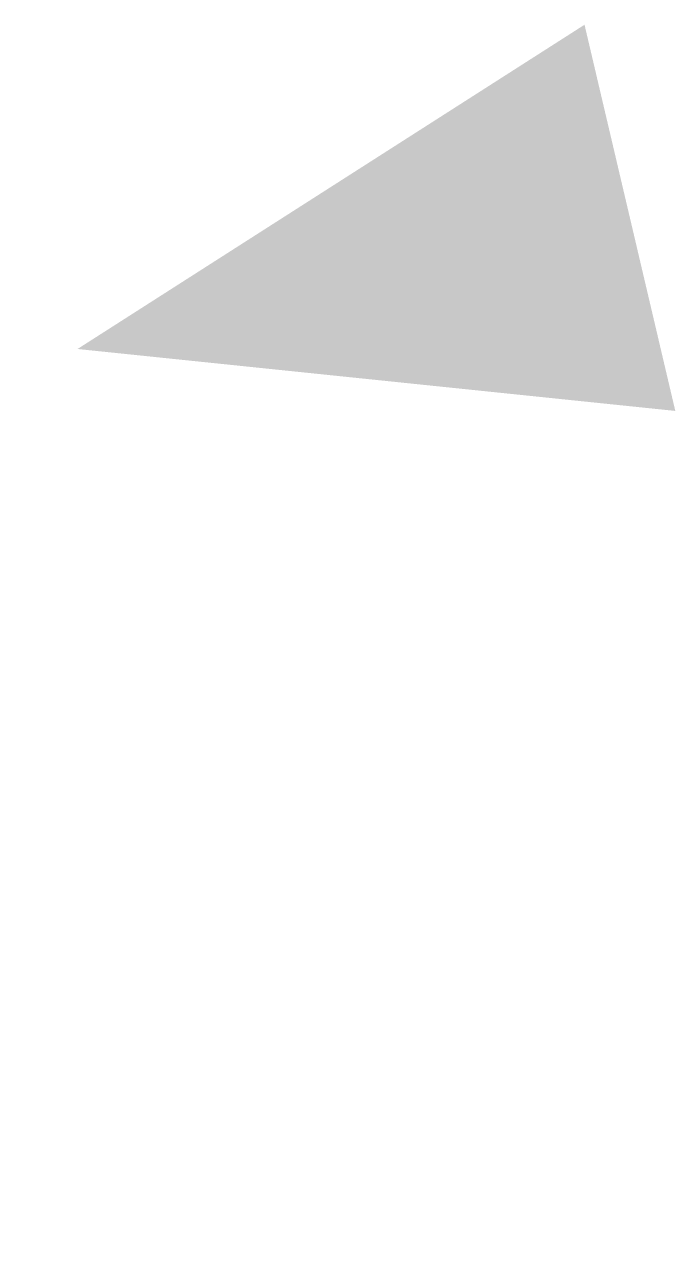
# Model space of a CAD drawing. Header units: metres. Extents: x 912 to 1393, y 476 to 584.
# Drawn here: x 1216.4338 to 1216.4885, y 497.4914 to 497.5953 of the extents above; entities that cross this region are included whole.
import ezdxf

# ---------------------------------------------------------------- set-up
doc = ezdxf.new("R2010")
doc.units = ezdxf.units.M

msp = doc.modelspace()

# ---------------------------------------------------------------- hatches: boundary and pattern name
at = {"true_color": 0x636466}
h = msp.add_hatch(color=251, dxfattribs=at)
h.dxf.hatch_style = 1
edge = h.paths.add_edge_path()
edge.add_line((1216.43822, 497.56803), (1216.48089, 497.59531))
edge.add_line((1216.48089, 497.59531), (1216.43822, 497.56803))
edge.add_line((1216.43822, 497.56803), (1216.48853, 497.56282))
edge.add_line((1216.48853, 497.56282), (1216.48089, 497.59531))
h = msp.add_hatch(color=251, dxfattribs=at)
h.dxf.hatch_style = 1
h.paths.add_polyline_path([(1216.43378, 497.49657), (1216.47644, 497.52385)], flags=0)
edge = h.paths.add_edge_path(flags=17)
edge.add_line((1216.43378, 497.49657), (1216.47644, 497.52385))
edge.add_line((1216.43378, 497.49657), (1216.48409, 497.49136))
edge.add_line((1216.48409, 497.49136), (1216.47644, 497.52385))
edge = h.paths.add_edge_path(flags=17)
edge.add_line((1216.47644, 497.52385), (1216.43378, 497.49657))
edge.add_line((1216.48409, 497.49136), (1216.47644, 497.52385))
edge.add_line((1216.43378, 497.49657), (1216.48409, 497.49136))
h = msp.add_hatch(color=251, dxfattribs=at)
h.dxf.hatch_style = 1
h.paths.add_polyline_path([(1216.43378, 497.49657), (1216.47644, 497.52385)], flags=0)
edge = h.paths.add_edge_path(flags=17)
edge.add_line((1216.43378, 497.49657), (1216.47644, 497.52385))
edge.add_line((1216.43378, 497.49657), (1216.48409, 497.49136))
edge.add_line((1216.48409, 497.49136), (1216.47644, 497.52385))
edge = h.paths.add_edge_path(flags=17)
edge.add_line((1216.47644, 497.52385), (1216.43378, 497.49657))
edge.add_line((1216.48409, 497.49136), (1216.47644, 497.52385))
edge.add_line((1216.43378, 497.49657), (1216.48409, 497.49136))

doc.saveas('drawing.dxf')
